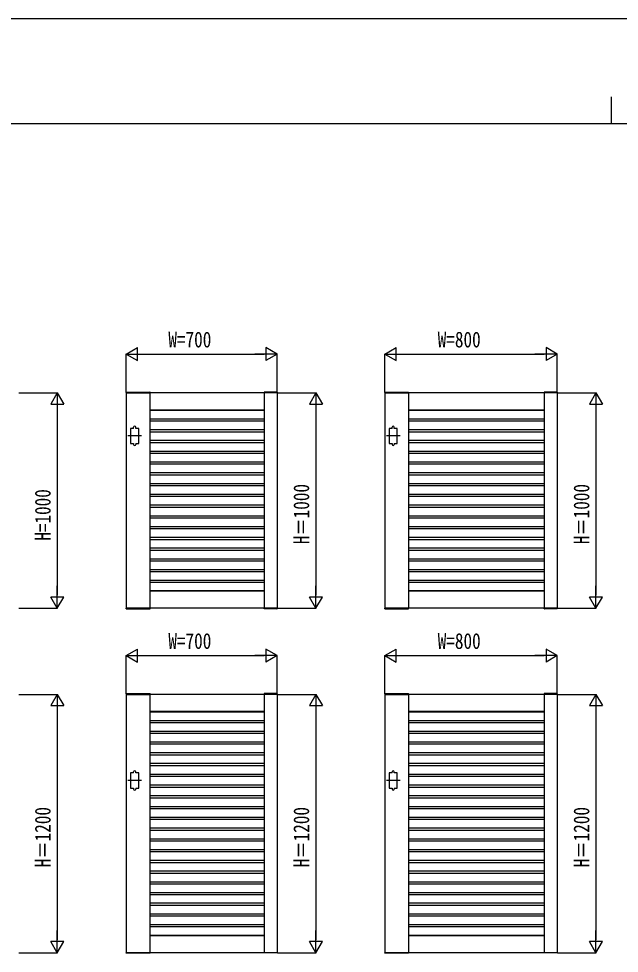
# Model space of a CAD drawing. Units: millimetres, scale not verified. Extents: x -10512 to 10512, y -7425 to 7425.
# Drawn here: x -2762 to 26, y 3085 to 7425 of the extents above; entities that cross this region are included whole.
import ezdxf
from ezdxf.enums import TextEntityAlignment as Align

# ---------------------------------------------------------------- set-up
doc = ezdxf.new("R2010")
doc.units = ezdxf.units.MM
doc.header["$LTSCALE"] = 30
for name, color, linetype in [('0-3_YKK_A1', 4, 'Continuous'), ('0-4_YKK_D', 6, 'Continuous'), ('0-5_YKK_ZWAK', 7, 'Continuous')]:
    doc.layers.add(name, color=color, linetype=linetype)
doc.styles.add('ＭＳ ゴシック', font='')
doc.styles.get('ＭＳ ゴシック').set_extended_font_data('MS Gothic')

msp = doc.modelspace()

# ---------------------------------------------------------------- linework, layer by layer
at = {"layer": '0-3_YKK_A1'}
for p, q in [((-2262.82, 5690.05), (-2262.95, 5687.5)), ((-2262.95, 5687.5), (-2151.95, 5687.5)), ((-2262.45, 5687.5), (-2262.45, 4687.5)), ((-1562.45, 5687.5), (-2262.45, 5687.5)), ((-2261.82, 5691), (-2153.08, 5691)), ((-2152.45, 5687.5), (-2152.45, 4687.5)), ((-2152.08, 5690.05), (-2151.95, 5687.5)), ((-1622.82, 5690.05), (-1622.95, 5687.5)), ((-1561.95, 5687.5), (-1622.95, 5687.5)), ((-1622.45, 5687.5), (-1622.45, 4687.5)), ((-1563.08, 5691), (-1621.82, 5691)), ((-1562.45, 5687.5), (-1562.45, 4687.5)), ((-1562.08, 5690.05), (-1561.95, 5687.5)), ((-1062.82, 5690.05), (-1062.95, 5687.5)), ((-1062.95, 5687.5), (-951.95, 5687.5)), ((-1062.45, 5687.5), (-1062.45, 4687.5)), ((-262.45, 5687.5), (-1062.45, 5687.5)), ((-1061.82, 5691), (-953.08, 5691)), ((-952.45, 5687.5), (-952.45, 4687.5)), ((-952.08, 5690.05), (-951.95, 5687.5)), ((-322.82, 5690.05), (-322.95, 5687.5)), ((-261.95, 5687.5), (-322.95, 5687.5)), ((-322.45, 5687.5), (-322.45, 4687.5)), ((-263.08, 5691), (-321.82, 5691)), ((-262.45, 5687.5), (-262.45, 4687.5)), ((-262.08, 5690.05), (-261.95, 5687.5)), ((-1622.45, 5607.5), (-2152.45, 5607.5)), ((-2152.45, 5606.4), (-1622.45, 5606.4)), ((-322.45, 5607.5), (-952.45, 5607.5)), ((-952.45, 5606.4), (-322.45, 5606.4)), ((-2152.45, 5566.4), (-1622.45, 5566.4)), ((-2152.45, 5557.2), (-1622.45, 5557.2)), ((-952.45, 5566.4), (-322.45, 5566.4)), ((-952.45, 5557.2), (-322.45, 5557.2)), ((-2228.45, 5522.5), (-2228.45, 5527.5)), ((-2218.45, 5522.5), (-2218.45, 5527.5)), ((-2152.45, 5517.2), (-1622.45, 5517.2)), ((-1028.45, 5522.5), (-1028.45, 5527.5)), ((-1018.45, 5522.5), (-1018.45, 5527.5)), ((-952.45, 5517.2), (-322.45, 5517.2)), ((-2191.95, 5487.5), (-2254.95, 5487.5)), ((-2152.45, 5507.2), (-1622.45, 5507.2)), ((-991.95, 5487.5), (-1054.95, 5487.5)), ((-952.45, 5507.2), (-322.45, 5507.2)), ((-2228.45, 5452.5), (-2228.45, 5447.5)), ((-2218.45, 5452.5), (-2218.45, 5447.5)), ((-2152.45, 5467.2), (-1622.45, 5467.2)), ((-2152.45, 5457.2), (-1622.45, 5457.2)), ((-1028.45, 5452.5), (-1028.45, 5447.5)), ((-1018.45, 5452.5), (-1018.45, 5447.5)), ((-952.45, 5467.2), (-322.45, 5467.2)), ((-952.45, 5457.2), (-322.45, 5457.2)), ((-2152.45, 5417.2), (-1622.45, 5417.2)), ((-2152.45, 5407.2), (-1622.45, 5407.2)), ((-952.45, 5417.2), (-322.45, 5417.2)), ((-952.45, 5407.2), (-322.45, 5407.2)), ((-2152.45, 5367.2), (-1622.45, 5367.2)), ((-2152.45, 5357.2), (-1622.45, 5357.2)), ((-952.45, 5367.2), (-322.45, 5367.2)), ((-952.45, 5357.2), (-322.45, 5357.2)), ((-2152.45, 5317.2), (-1622.45, 5317.2)), ((-2152.45, 5307.2), (-1622.45, 5307.2)), ((-952.45, 5317.2), (-322.45, 5317.2)), ((-952.45, 5307.2), (-322.45, 5307.2)), ((-2152.45, 5267.2), (-1622.45, 5267.2)), ((-2152.45, 5257.2), (-1622.45, 5257.2)), ((-952.45, 5267.2), (-322.45, 5267.2)), ((-952.45, 5257.2), (-322.45, 5257.2)), ((-2152.45, 5217.2), (-1622.45, 5217.2)), ((-952.45, 5217.2), (-322.45, 5217.2)), ((-2152.45, 5207.2), (-1622.45, 5207.2)), ((-2152.45, 5167.2), (-1622.45, 5167.2)), ((-952.45, 5207.2), (-322.45, 5207.2)), ((-952.45, 5167.2), (-322.45, 5167.2)), ((-2152.45, 5157.2), (-1622.45, 5157.2)), ((-952.45, 5157.2), (-322.45, 5157.2)), ((-2152.45, 5117.2), (-1622.45, 5117.2)), ((-2152.45, 5107.2), (-1622.45, 5107.2)), ((-952.45, 5117.2), (-322.45, 5117.2)), ((-952.45, 5107.2), (-322.45, 5107.2)), ((-2152.45, 5067.2), (-1622.45, 5067.2)), ((-2152.45, 5057.2), (-1622.45, 5057.2)), ((-952.45, 5067.2), (-322.45, 5067.2)), ((-952.45, 5057.2), (-322.45, 5057.2)), ((-2152.45, 5017.2), (-1622.45, 5017.2)), ((-2152.45, 5007.2), (-1622.45, 5007.2)), ((-952.45, 5017.2), (-322.45, 5017.2)), ((-952.45, 5007.2), (-322.45, 5007.2)), ((-2152.45, 4967.2), (-1622.45, 4967.2)), ((-2152.45, 4957.2), (-1622.45, 4957.2)), ((-952.45, 4967.2), (-322.45, 4967.2)), ((-952.45, 4957.2), (-322.45, 4957.2)), ((-2152.45, 4917.2), (-1622.45, 4917.2)), ((-2152.45, 4907.2), (-1622.45, 4907.2)), ((-952.45, 4917.2), (-322.45, 4917.2)), ((-952.45, 4907.2), (-322.45, 4907.2)), ((-2152.45, 4867.2), (-1622.45, 4867.2)), ((-952.45, 4867.2), (-322.45, 4867.2)), ((-2152.45, 4857.2), (-1622.45, 4857.2)), ((-952.45, 4857.2), (-322.45, 4857.2)), ((-2152.45, 4817.2), (-1622.45, 4817.2)), ((-2152.45, 4808), (-1622.45, 4808)), ((-952.45, 4817.2), (-322.45, 4817.2)), ((-952.45, 4808), (-322.45, 4808)), ((-2152.45, 4768), (-1622.45, 4768)), ((-1622.45, 4767.5), (-2152.45, 4767.5)), ((-952.45, 4768), (-322.45, 4768)), ((-322.45, 4767.5), (-952.45, 4767.5)), ((-2262.95, 4687.5), (-2151.95, 4687.5)), ((-2262.82, 4684.95), (-2262.95, 4687.5)), ((-1562.45, 4687.5), (-2262.45, 4687.5)), ((-2152.08, 4684.95), (-2151.95, 4687.5)), ((-1561.95, 4687.5), (-1622.95, 4687.5)), ((-1622.82, 4684.95), (-1622.95, 4687.5)), ((-1562.08, 4684.95), (-1561.95, 4687.5)), ((-1062.95, 4687.5), (-951.95, 4687.5)), ((-1062.82, 4684.95), (-1062.95, 4687.5)), ((-262.45, 4687.5), (-1062.45, 4687.5)), ((-952.08, 4684.95), (-951.95, 4687.5)), ((-261.95, 4687.5), (-322.95, 4687.5)), ((-322.82, 4684.95), (-322.95, 4687.5)), ((-262.08, 4684.95), (-261.95, 4687.5)), ((-2261.82, 4684), (-2153.08, 4684)), ((-1563.08, 4684), (-1621.82, 4684)), ((-1061.82, 4684), (-953.08, 4684)), ((-263.08, 4684), (-321.82, 4684)), ((-2262.82, 4290.05), (-2262.95, 4287.5)), ((-2262.95, 4287.5), (-2151.95, 4287.5)), ((-2262.45, 4287.5), (-2262.45, 3087.5)), ((-1562.45, 4287.5), (-2262.45, 4287.5)), ((-2261.82, 4291), (-2153.08, 4291)), ((-2152.45, 4287.5), (-2152.45, 3087.5)), ((-2152.08, 4290.05), (-2151.95, 4287.5)), ((-1622.82, 4290.05), (-1622.95, 4287.5)), ((-1561.95, 4287.5), (-1622.95, 4287.5)), ((-1622.45, 4287.5), (-1622.45, 3087.5)), ((-1563.08, 4291), (-1621.82, 4291)), ((-1562.45, 4287.5), (-1562.45, 3087.5)), ((-1562.08, 4290.05), (-1561.95, 4287.5)), ((-1062.82, 4290.05), (-1062.95, 4287.5)), ((-1062.95, 4287.5), (-951.95, 4287.5)), ((-1062.45, 4287.5), (-1062.45, 3087.5)), ((-262.45, 4287.5), (-1062.45, 4287.5)), ((-1061.82, 4291), (-953.08, 4291)), ((-952.45, 4287.5), (-952.45, 3087.5)), ((-952.08, 4290.05), (-951.95, 4287.5)), ((-322.82, 4290.05), (-322.95, 4287.5)), ((-261.95, 4287.5), (-322.95, 4287.5)), ((-322.45, 4287.5), (-322.45, 3087.5)), ((-263.08, 4291), (-321.82, 4291)), ((-262.45, 4287.5), (-262.45, 3087.5)), ((-262.08, 4290.05), (-261.95, 4287.5)), ((-1622.45, 4207.5), (-2152.45, 4207.5)), ((-2152.45, 4206.4), (-1622.45, 4206.4)), ((-322.45, 4207.5), (-952.45, 4207.5)), ((-952.45, 4206.4), (-322.45, 4206.4)), ((-2152.45, 4166.4), (-1622.45, 4166.4)), ((-2152.45, 4157.2), (-1622.45, 4157.2)), ((-952.45, 4166.4), (-322.45, 4166.4)), ((-952.45, 4157.2), (-322.45, 4157.2)), ((-2152.45, 4117.2), (-1622.45, 4117.2)), ((-2152.45, 4107.2), (-1622.45, 4107.2)), ((-952.45, 4117.2), (-322.45, 4117.2)), ((-952.45, 4107.2), (-322.45, 4107.2)), ((-2152.45, 4067.2), (-1622.45, 4067.2)), ((-2152.45, 4057.2), (-1622.45, 4057.2)), ((-952.45, 4067.2), (-322.45, 4067.2)), ((-952.45, 4057.2), (-322.45, 4057.2)), ((-2152.45, 4017.2), (-1622.45, 4017.2)), ((-2152.45, 4007.2), (-1622.45, 4007.2)), ((-952.45, 4017.2), (-322.45, 4017.2)), ((-952.45, 4007.2), (-322.45, 4007.2)), ((-2152.45, 3967.2), (-1622.45, 3967.2)), ((-2152.45, 3957.2), (-1622.45, 3957.2)), ((-952.45, 3967.2), (-322.45, 3967.2)), ((-952.45, 3957.2), (-322.45, 3957.2)), ((-2228.45, 3922.5), (-2228.45, 3927.5)), ((-2218.45, 3922.5), (-2218.45, 3927.5)), ((-2152.45, 3917.2), (-1622.45, 3917.2)), ((-2152.45, 3907.2), (-1622.45, 3907.2)), ((-1028.45, 3922.5), (-1028.45, 3927.5)), ((-1018.45, 3922.5), (-1018.45, 3927.5)), ((-952.45, 3917.2), (-322.45, 3917.2)), ((-952.45, 3907.2), (-322.45, 3907.2)), ((-2191.95, 3887.5), (-2254.95, 3887.5)), ((-2152.45, 3867.2), (-1622.45, 3867.2)), ((-991.95, 3887.5), (-1054.95, 3887.5)), ((-952.45, 3867.2), (-322.45, 3867.2)), ((-2228.45, 3852.5), (-2228.45, 3847.5)), ((-2218.45, 3852.5), (-2218.45, 3847.5)), ((-2152.45, 3857.2), (-1622.45, 3857.2)), ((-1028.45, 3852.5), (-1028.45, 3847.5)), ((-1018.45, 3852.5), (-1018.45, 3847.5)), ((-952.45, 3857.2), (-322.45, 3857.2)), ((-2152.45, 3817.2), (-1622.45, 3817.2)), ((-2152.45, 3807.2), (-1622.45, 3807.2)), ((-952.45, 3817.2), (-322.45, 3817.2)), ((-952.45, 3807.2), (-322.45, 3807.2)), ((-2152.45, 3767.2), (-1622.45, 3767.2)), ((-2152.45, 3757.2), (-1622.45, 3757.2)), ((-952.45, 3767.2), (-322.45, 3767.2)), ((-952.45, 3757.2), (-322.45, 3757.2)), ((-2152.45, 3717.2), (-1622.45, 3717.2)), ((-2152.45, 3707.2), (-1622.45, 3707.2)), ((-952.45, 3717.2), (-322.45, 3717.2)), ((-952.45, 3707.2), (-322.45, 3707.2)), ((-2152.45, 3667.2), (-1622.45, 3667.2)), ((-2152.45, 3657.2), (-1622.45, 3657.2)), ((-952.45, 3667.2), (-322.45, 3667.2)), ((-952.45, 3657.2), (-322.45, 3657.2)), ((-2152.45, 3617.2), (-1622.45, 3617.2)), ((-2152.45, 3607.2), (-1622.45, 3607.2)), ((-952.45, 3617.2), (-322.45, 3617.2)), ((-952.45, 3607.2), (-322.45, 3607.2)), ((-2152.45, 3567.2), (-1622.45, 3567.2)), ((-952.45, 3567.2), (-322.45, 3567.2)), ((-2152.45, 3557.2), (-1622.45, 3557.2)), ((-2152.45, 3517.2), (-1622.45, 3517.2)), ((-952.45, 3557.2), (-322.45, 3557.2)), ((-952.45, 3517.2), (-322.45, 3517.2)), ((-2152.45, 3507.2), (-1622.45, 3507.2)), ((-952.45, 3507.2), (-322.45, 3507.2)), ((-2152.45, 3467.2), (-1622.45, 3467.2)), ((-2152.45, 3457.2), (-1622.45, 3457.2)), ((-952.45, 3467.2), (-322.45, 3467.2)), ((-952.45, 3457.2), (-322.45, 3457.2)), ((-2152.45, 3417.2), (-1622.45, 3417.2)), ((-2152.45, 3407.2), (-1622.45, 3407.2)), ((-952.45, 3417.2), (-322.45, 3417.2)), ((-952.45, 3407.2), (-322.45, 3407.2)), ((-2152.45, 3367.2), (-1622.45, 3367.2)), ((-1622.45, 3357.2), (-2152.45, 3357.2)), ((-952.45, 3367.2), (-322.45, 3367.2)), ((-322.45, 3357.2), (-952.45, 3357.2)), ((-1622.45, 3317.2), (-2152.45, 3317.2)), ((-1622.45, 3307.2), (-2152.45, 3307.2)), ((-322.45, 3317.2), (-952.45, 3317.2)), ((-322.45, 3307.2), (-952.45, 3307.2)), ((-1622.45, 3267.2), (-2152.45, 3267.2)), ((-1622.45, 3257.2), (-2152.45, 3257.2)), ((-322.45, 3267.2), (-952.45, 3267.2)), ((-322.45, 3257.2), (-952.45, 3257.2)), ((-1622.45, 3217.2), (-2152.45, 3217.2)), ((-322.45, 3217.2), (-952.45, 3217.2)), ((-1622.45, 3208), (-2152.45, 3208)), ((-322.45, 3208), (-952.45, 3208)), ((-2152.45, 3168), (-1622.45, 3168)), ((-1622.45, 3167.5), (-2152.45, 3167.5)), ((-952.45, 3168), (-322.45, 3168)), ((-322.45, 3167.5), (-952.45, 3167.5)), ((-2262.95, 3087.5), (-2151.95, 3087.5)), ((-2262.82, 3084.95), (-2262.95, 3087.5)), ((-1562.45, 3087.5), (-2262.45, 3087.5)), ((-2152.08, 3084.95), (-2151.95, 3087.5)), ((-1561.95, 3087.5), (-1622.95, 3087.5)), ((-1622.82, 3084.95), (-1622.95, 3087.5)), ((-1562.08, 3084.95), (-1561.95, 3087.5)), ((-1062.95, 3087.5), (-951.95, 3087.5)), ((-1062.82, 3084.95), (-1062.95, 3087.5)), ((-262.45, 3087.5), (-1062.45, 3087.5)), ((-952.08, 3084.95), (-951.95, 3087.5)), ((-261.95, 3087.5), (-322.95, 3087.5)), ((-322.82, 3084.95), (-322.95, 3087.5)), ((-262.08, 3084.95), (-261.95, 3087.5))]:
    msp.add_line(p, q, dxfattribs=at)
for points in [[(-2228.45, 5522.5), (-2242.45, 5522.5), (-2242.45, 5452.5), (-2228.45, 5452.5)], [(-2218.45, 5452.5), (-2204.45, 5452.5), (-2204.45, 5522.5), (-2218.45, 5522.5)], [(-1028.45, 5522.5), (-1042.45, 5522.5), (-1042.45, 5452.5), (-1028.45, 5452.5)], [(-1018.45, 5452.5), (-1004.45, 5452.5), (-1004.45, 5522.5), (-1018.45, 5522.5)], [(-2228.45, 3922.5), (-2242.45, 3922.5), (-2242.45, 3852.5), (-2228.45, 3852.5)], [(-2218.45, 3852.5), (-2204.45, 3852.5), (-2204.45, 3922.5), (-2218.45, 3922.5)], [(-1028.45, 3922.5), (-1042.45, 3922.5), (-1042.45, 3852.5), (-1028.45, 3852.5)], [(-1018.45, 3852.5), (-1004.45, 3852.5), (-1004.45, 3922.5), (-1018.45, 3922.5)]]:
    msp.add_lwpolyline(points, dxfattribs=at)
for centre, radius, start, end in [((-2261.82, 5690), 1, 90, 177), ((-2153.08, 5690), 1, 3, 90), ((-1621.82, 5690), 1, 90, 177), ((-1563.08, 5690), 1, 3, 90), ((-1061.82, 5690), 1, 90, 177), ((-953.08, 5690), 1, 3, 90), ((-321.82, 5690), 1, 90, 177), ((-263.08, 5690), 1, 3, 90), ((-2223.45, 5527.5), 5, 0, 180), ((-1023.45, 5527.5), 5, 0, 180), ((-2223.45, 5447.5), 5, 180, 0), ((-1023.45, 5447.5), 5, 180, 0), ((-2261.82, 4685), 1, 183, 270), ((-2153.08, 4685), 1, 270, 357), ((-1621.82, 4685), 1, 183, 270), ((-1563.08, 4685), 1, 270, 357), ((-1061.82, 4685), 1, 183, 270), ((-953.08, 4685), 1, 270, 357), ((-321.82, 4685), 1, 183, 270), ((-263.08, 4685), 1, 270, 357), ((-2261.82, 4290), 1, 90, 177), ((-2153.08, 4290), 1, 3, 90), ((-1621.82, 4290), 1, 90, 177), ((-1563.08, 4290), 1, 3, 90), ((-1061.82, 4290), 1, 90, 177), ((-953.08, 4290), 1, 3, 90), ((-321.82, 4290), 1, 90, 177), ((-263.08, 4290), 1, 3, 90), ((-2223.45, 3927.5), 5, 0, 180), ((-1023.45, 3927.5), 5, 0, 180), ((-2223.45, 3847.5), 5, 180, 0), ((-1023.45, 3847.5), 5, 180, 0)]:
    msp.add_arc(centre, radius, start, end, dxfattribs=at)
at = {"layer": '0-4_YKK_D'}
for p, q in [((-2262.45, 5867.5), (-2210.49, 5897.5)), ((-2262.45, 5689.5), (-2262.45, 5868.5)), ((-2262.45, 5867.5), (-2210.49, 5837.5)), ((-2262.45, 5867.5), (-2158.53, 5867.5)), ((-2210.49, 5837.5), (-2210.49, 5897.5)), ((-2202.45, 5867.5), (-1622.45, 5867.5)), ((-1562.45, 5867.5), (-1666.37, 5867.5)), ((-1562.45, 5867.5), (-1614.41, 5897.5)), ((-1614.41, 5897.5), (-1614.41, 5837.5)), ((-1562.45, 5867.5), (-1614.41, 5837.5)), ((-1562.45, 5689.5), (-1562.45, 5868.5)), ((-1062.45, 5867.5), (-1010.49, 5897.5)), ((-1062.45, 5689.5), (-1062.45, 5868.5)), ((-1062.45, 5867.5), (-1010.49, 5837.5)), ((-1062.45, 5867.5), (-958.53, 5867.5)), ((-1010.49, 5837.5), (-1010.49, 5897.5)), ((-1002.45, 5867.5), (-322.45, 5867.5)), ((-262.45, 5867.5), (-366.37, 5867.5)), ((-262.45, 5867.5), (-314.41, 5897.5)), ((-314.41, 5897.5), (-314.41, 5837.5)), ((-262.45, 5867.5), (-314.41, 5837.5)), ((-262.45, 5689.5), (-262.45, 5868.5)), ((-2761.08, 5687.5), (-2581.45, 5687.5)), ((-2582.45, 5687.5), (-2612.45, 5635.54)), ((-2582.45, 5687.5), (-2552.45, 5635.54)), ((-2582.45, 5687.5), (-2582.45, 5583.58)), ((-1560.45, 5687.5), (-1381.45, 5687.5)), ((-1382.45, 5687.5), (-1412.45, 5635.54)), ((-1382.45, 5687.5), (-1352.45, 5635.54)), ((-1382.45, 5687.5), (-1382.45, 5583.58)), ((-260.45, 5687.5), (-81.45, 5687.5)), ((-82.45, 5687.5), (-112.45, 5635.54)), ((-82.45, 5687.5), (-52.45, 5635.54)), ((-82.45, 5687.5), (-82.45, 5583.58)), ((-2612.45, 5635.54), (-2552.45, 5635.54)), ((-2582.45, 5627.5), (-2582.45, 4747.5)), ((-1412.45, 5635.54), (-1352.45, 5635.54)), ((-1382.45, 5627.5), (-1382.45, 4747.5)), ((-112.45, 5635.54), (-52.45, 5635.54)), ((-82.45, 5627.5), (-82.45, 4747.5)), ((-2582.45, 4687.5), (-2582.45, 4791.42)), ((-1382.45, 4687.5), (-1382.45, 4791.42)), ((-82.45, 4687.5), (-82.45, 4791.42)), ((-2582.45, 4687.5), (-2612.45, 4739.46)), ((-2552.45, 4739.46), (-2612.45, 4739.46)), ((-2582.45, 4687.5), (-2552.45, 4739.46)), ((-1382.45, 4687.5), (-1412.45, 4739.46)), ((-1352.45, 4739.46), (-1412.45, 4739.46)), ((-1382.45, 4687.5), (-1352.45, 4739.46)), ((-82.45, 4687.5), (-112.45, 4739.46)), ((-52.45, 4739.46), (-112.45, 4739.46)), ((-82.45, 4687.5), (-52.45, 4739.46)), ((-2761.08, 4687.5), (-2581.45, 4687.5)), ((-1560.45, 4687.5), (-1381.45, 4687.5)), ((-260.45, 4687.5), (-81.45, 4687.5)), ((-2262.45, 4467.5), (-2210.49, 4497.5)), ((-2210.49, 4437.5), (-2210.49, 4497.5)), ((-1562.45, 4467.5), (-1614.41, 4497.5)), ((-1614.41, 4497.5), (-1614.41, 4437.5)), ((-1062.45, 4467.5), (-1010.49, 4497.5)), ((-1010.49, 4437.5), (-1010.49, 4497.5)), ((-262.45, 4467.5), (-314.41, 4497.5)), ((-314.41, 4497.5), (-314.41, 4437.5)), ((-2262.45, 4289.5), (-2262.45, 4468.5)), ((-2262.45, 4467.5), (-2210.49, 4437.5)), ((-2262.45, 4467.5), (-2158.53, 4467.5)), ((-2202.45, 4467.5), (-1622.45, 4467.5)), ((-1562.45, 4467.5), (-1666.37, 4467.5)), ((-1562.45, 4467.5), (-1614.41, 4437.5)), ((-1562.45, 4289.5), (-1562.45, 4468.5)), ((-1062.45, 4289.5), (-1062.45, 4468.5)), ((-1062.45, 4467.5), (-1010.49, 4437.5)), ((-1062.45, 4467.5), (-958.53, 4467.5)), ((-1002.45, 4467.5), (-322.45, 4467.5)), ((-262.45, 4467.5), (-366.37, 4467.5)), ((-262.45, 4467.5), (-314.41, 4437.5)), ((-262.45, 4289.5), (-262.45, 4468.5)), ((-2760.45, 4287.5), (-2581.45, 4287.5)), ((-2582.45, 4287.5), (-2612.45, 4235.54)), ((-2582.45, 4287.5), (-2552.45, 4235.54)), ((-2582.45, 4287.5), (-2582.45, 4183.58)), ((-1560.45, 4287.5), (-1381.45, 4287.5)), ((-1382.45, 4287.5), (-1412.45, 4235.54)), ((-1382.45, 4287.5), (-1352.45, 4235.54)), ((-1382.45, 4287.5), (-1382.45, 4183.58)), ((-260.45, 4287.5), (-81.45, 4287.5)), ((-82.45, 4287.5), (-112.45, 4235.54)), ((-82.45, 4287.5), (-52.45, 4235.54)), ((-82.45, 4287.5), (-82.45, 4183.58)), ((-2612.45, 4235.54), (-2552.45, 4235.54)), ((-2582.45, 4227.5), (-2582.45, 3147.5)), ((-1412.45, 4235.54), (-1352.45, 4235.54)), ((-1382.45, 4227.5), (-1382.45, 3147.5)), ((-112.45, 4235.54), (-52.45, 4235.54)), ((-82.45, 4227.5), (-82.45, 3147.5)), ((-2582.45, 3087.5), (-2582.45, 3191.42)), ((-1382.45, 3087.5), (-1382.45, 3191.42)), ((-82.45, 3087.5), (-82.45, 3191.42)), ((-2582.45, 3087.5), (-2612.45, 3139.46)), ((-2552.45, 3139.46), (-2612.45, 3139.46)), ((-2582.45, 3087.5), (-2552.45, 3139.46)), ((-1382.45, 3087.5), (-1412.45, 3139.46)), ((-1352.45, 3139.46), (-1412.45, 3139.46)), ((-1382.45, 3087.5), (-1352.45, 3139.46)), ((-82.45, 3087.5), (-112.45, 3139.46)), ((-52.45, 3139.46), (-112.45, 3139.46)), ((-82.45, 3087.5), (-52.45, 3139.46)), ((-2760.45, 3087.5), (-2581.45, 3087.5)), ((-1560.45, 3087.5), (-1381.45, 3087.5)), ((-260.45, 3087.5), (-81.45, 3087.5))]:
    msp.add_line(p, q, dxfattribs=at)
at = {"layer": '0-5_YKK_ZWAK'}
for p, q in [((-12.45, 7062.5), (-12.45, 6937.5)), ((9737.55, 6937.5), (-9762.45, 6937.5))]:
    msp.add_line(p, q, dxfattribs=at)
msp.add_lwpolyline([(-10512.5, -7425), (10512.5, -7425), (10512.5, 7425), (-10512.5, 7425)], close=True, dxfattribs=at)

# ---------------------------------------------------------------- texts
at = {"layer": '0-4_YKK_D', "style": 'ＭＳ ゴシック', "width": 0.8}
for s, p in [('W=700', (-2067.12, 5876.5)), ('W=800', (-817.12, 5876.5)), ('W=700', (-2067.12, 4476.5)), ('W=800', (-817.12, 4476.5))]:
    msp.add_text(s, height=73.31, dxfattribs=at).set_placement(p, align=Align.BOTTOM_LEFT)
for s, p in [('H＝1000', (-1391.45, 4984.83)), ('H＝1000', (-91.45, 4984.83)), ('H=1000', (-2591.45, 5000.83)), ('H＝1200', (-2591.45, 3484.83)), ('H＝1200', (-1391.45, 3484.83)), ('H＝1200', (-91.45, 3484.83))]:
    msp.add_text(s, height=73.31, rotation=90, dxfattribs=at).set_placement(p, align=Align.BOTTOM_LEFT)

doc.saveas('drawing.dxf')
